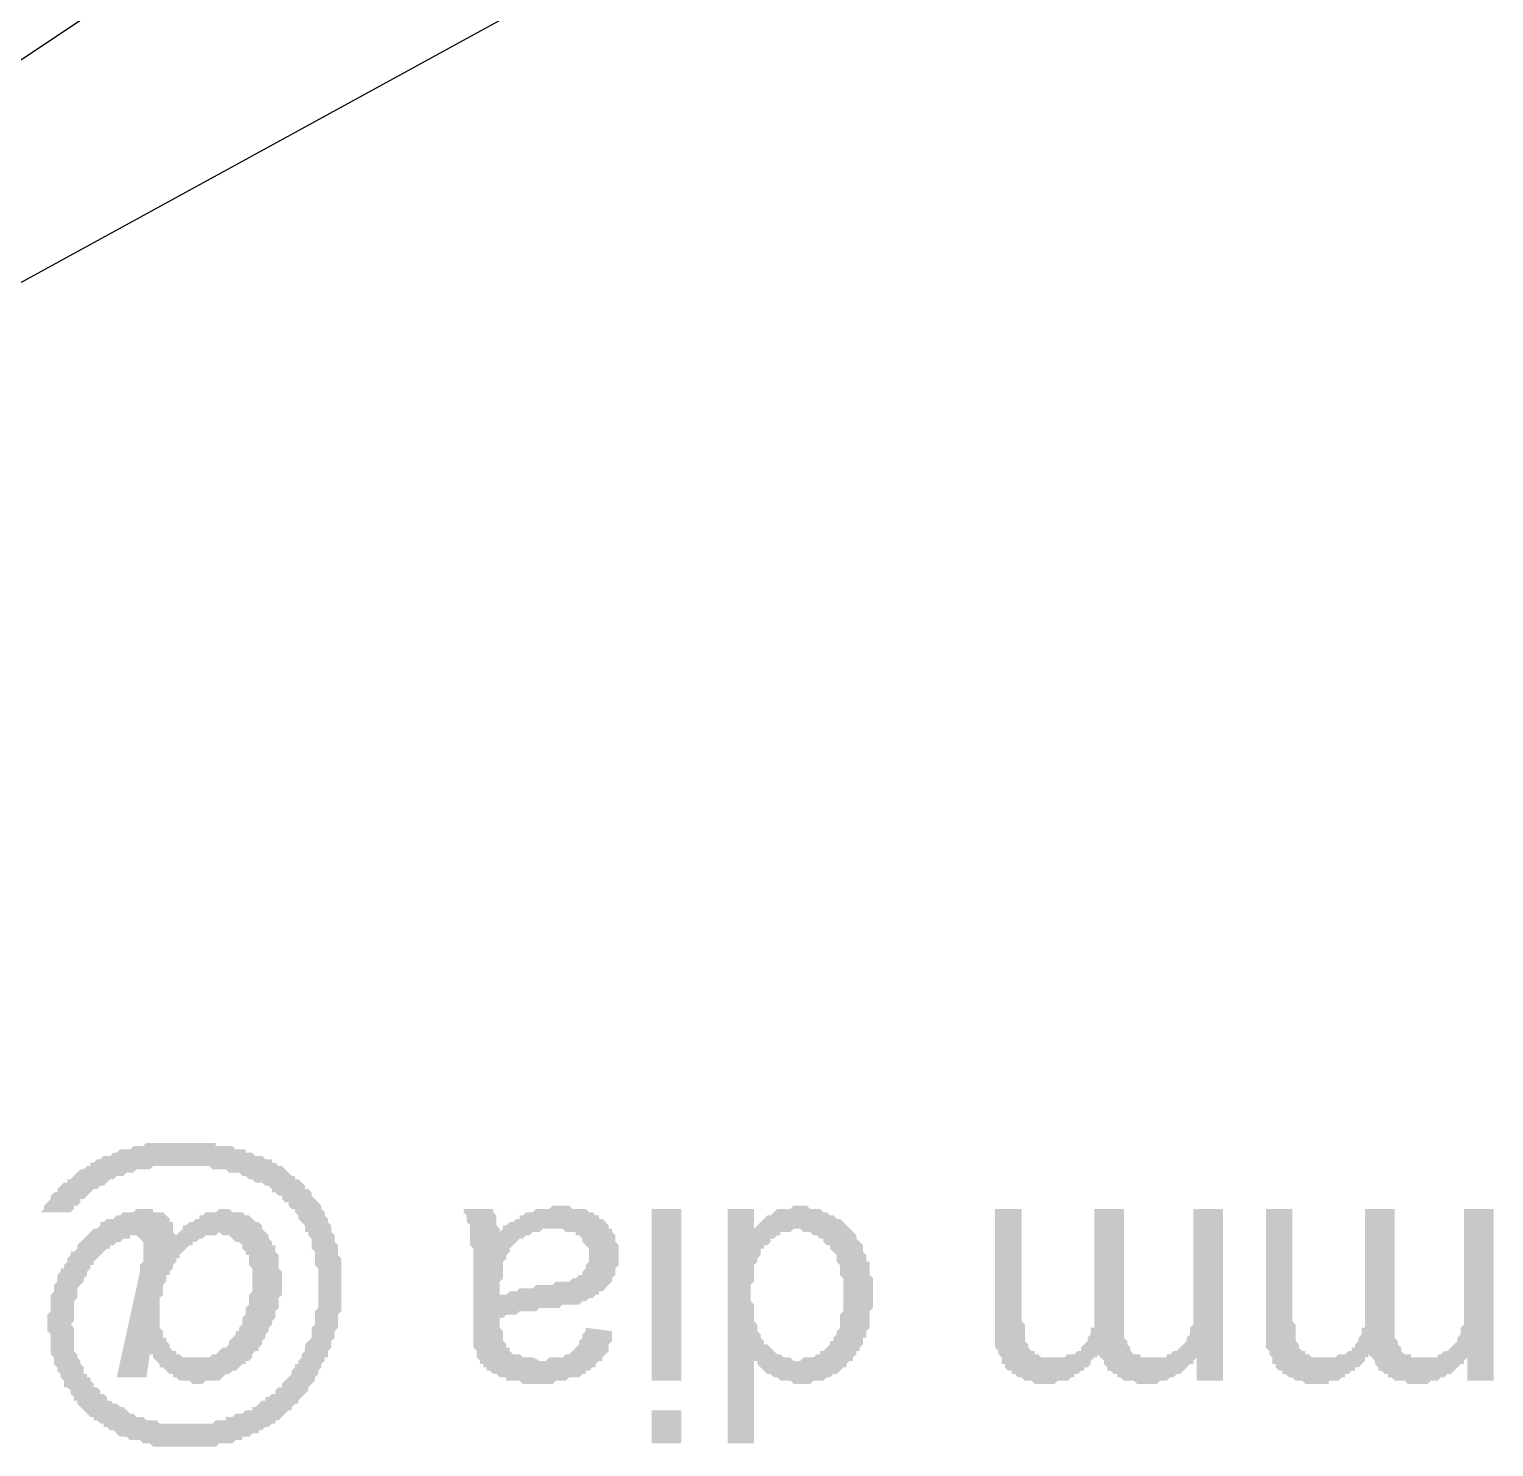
# Model space of a CAD drawing. Header units: millimetres. Extents: x 1427 to 15417, y 3138 to 22257.
# Drawn here: x 6654 to 8227, y 3138 to 4660 of the extents above; entities that cross this region are included whole.
import ezdxf

# ---------------------------------------------------------------- set-up
doc = ezdxf.new("R2010")
doc.units = ezdxf.units.MM
doc.layers.add('PDF_0', color=7, linetype='Continuous')

msp = doc.modelspace()

# ---------------------------------------------------------------- hatches: boundary and pattern name
at = {"layer": 'PDF_0', "transparency": 33554559}
h = msp.add_hatch(color=256, dxfattribs=at)
h.paths.add_polyline_path([(6811.8, 3365.1), (6811.8, 3365.1), (6815.3, 3368.6), (6818.9, 3372.2), (6818.9, 3375.7), (6822.4, 3375.7), (6826, 3379.3), (6829.5, 3379.3), (6833.1, 3382.8), (6833.1, 3382.8), (6836.6, 3382.8), (6836.6, 3386.4), (6840.1, 3386.4), (6843.7, 3389.9), (6847.2, 3389.9), (6850.8, 3389.9), (6854.3, 3389.9), (6857.9, 3393.5), (6861.4, 3393.5), (6861.4, 3393.5), (6865, 3393.5), (6868.5, 3393.5), (6872.1, 3389.9), (6875.6, 3389.9), (6879.2, 3389.9), (6882.7, 3389.9), (6886.3, 3386.4), (6889.8, 3386.4), (6893.4, 3382.8), (6893.4, 3382.8), (6893.4, 3382.8), (6896.9, 3379.3), (6900.4, 3379.3), (6904, 3375.7), (6904, 3372.2), (6907.5, 3368.6), (6907.5, 3368.6), (6911.1, 3365.1), (6911.1, 3361.5), (6914.6, 3358), (6914.6, 3354.5), (6918.2, 3354.5), (6918.2, 3350.9), (6918.2, 3347.4), (6921.7, 3343.8), (6921.7, 3340.3), (6921.7, 3336.7), (6921.7, 3333.2), (6921.7, 3329.6), (6925.3, 3326.1), (6925.3, 3322.5), (6925.3, 3319), (6925.3, 3315.4), (6925.3, 3315.4), (6925.3, 3311.9), (6925.3, 3308.3), (6925.3, 3304.8), (6925.3, 3301.2), (6921.7, 3297.7), (6921.7, 3294.2), (6921.7, 3294.2), (6921.7, 3290.6), (6921.7, 3287.1), (6918.2, 3283.5), (6918.2, 3280), (6918.2, 3276.4), (6914.6, 3272.9), (6914.6, 3269.3), (6911.1, 3265.8), (6911.1, 3262.2), (6911.1, 3262.2), (6907.5, 3258.7), (6907.5, 3255.1), (6904, 3251.6), (6904, 3248), (6900.4, 3244.5), (6900.4, 3240.9), (6896.9, 3240.9), (6893.4, 3237.4), (6893.4, 3233.9), (6889.8, 3230.3), (6886.3, 3230.3), (6886.3, 3226.8), (6882.7, 3226.8), (6879.2, 3223.2), (6879.2, 3223.2), (6875.6, 3219.7), (6872.1, 3219.7), (6868.5, 3216.1), (6865, 3216.1), (6861.4, 3212.6), (6861.4, 3212.6), (6857.9, 3209), (6854.3, 3209), (6850.8, 3209), (6847.2, 3209), (6843.7, 3209), (6840.1, 3205.5), (6836.6, 3205.5), (6836.6, 3205.5), (6833.1, 3205.5), (6829.5, 3205.5), (6826, 3209), (6822.4, 3209), (6818.9, 3209), (6815.3, 3209), (6811.8, 3212.6), (6808.2, 3212.6), (6808.2, 3216.1), (6804.7, 3216.1), (6801.1, 3219.7), (6801.1, 3219.7), (6797.6, 3223.2), (6794, 3223.2), (6794, 3226.8), (6790.5, 3230.3), (6786.9, 3233.9), (6786.9, 3237.4), (6783.4, 3237.4), (6779.8, 3212.6), (6747.9, 3212.6), (6772.8, 3326.1), (6772.8, 3333.2), (6776.3, 3336.7), (6776.3, 3340.3), (6776.3, 3343.8), (6776.3, 3347.4), (6776.3, 3350.9), (6776.3, 3350.9), (6776.3, 3350.9), (6776.3, 3354.5), (6776.3, 3358), (6772.8, 3361.5), (6772.8, 3361.5), (6769.2, 3365.1), (6765.7, 3365.1), (6762.1, 3365.1), (6762.1, 3361.5), (6758.6, 3361.5), (6755, 3361.5), (6751.5, 3358), (6747.9, 3358), (6744.4, 3354.5), (6740.8, 3354.5), (6740.8, 3350.9), (6737.3, 3350.9), (6733.7, 3347.4), (6730.2, 3343.8), (6730.2, 3343.8), (6726.6, 3340.3), (6723.1, 3336.7), (6723.1, 3333.2), (6719.5, 3333.2), (6719.5, 3329.6), (6716, 3326.1), (6716, 3322.5), (6712.5, 3319), (6712.5, 3315.4), (6712.5, 3315.4), (6708.9, 3311.9), (6708.9, 3311.9), (6705.4, 3308.3), (6705.4, 3304.8), (6705.4, 3301.2), (6705.4, 3297.7), (6701.8, 3294.2), (6701.8, 3290.6), (6701.8, 3287.1), (6701.8, 3283.5), (6701.8, 3280), (6701.8, 3276.4), (6701.8, 3272.9), (6698.3, 3269.3), (6698.3, 3269.3), (6701.8, 3265.8), (6701.8, 3262.2), (6701.8, 3258.7), (6701.8, 3255.1), (6701.8, 3251.6), (6701.8, 3248), (6701.8, 3244.5), (6701.8, 3240.9), (6705.4, 3237.4), (6705.4, 3237.4), (6705.4, 3233.9), (6708.9, 3230.3), (6708.9, 3226.8), (6712.5, 3223.2), (6712.5, 3219.7), (6712.5, 3216.1), (6716, 3216.1), (6716, 3212.6), (6719.5, 3212.6), (6719.5, 3209), (6723.1, 3205.5), (6723.1, 3201.9), (6726.6, 3201.9), (6730.2, 3198.4), (6730.2, 3194.8), (6733.7, 3194.8), (6737.3, 3191.3), (6737.3, 3187.7), (6740.8, 3187.7), (6744.4, 3184.2), (6747.9, 3184.2), (6751.5, 3180.6), (6755, 3180.6), (6758.6, 3177.1), (6758.6, 3177.1), (6762.1, 3173.6), (6765.7, 3173.6), (6765.7, 3173.6), (6769.2, 3170), (6772.8, 3170), (6776.3, 3170), (6779.8, 3166.5), (6783.4, 3166.5), (6786.9, 3166.5), (6790.5, 3166.5), (6794, 3162.9), (6797.6, 3162.9), (6801.1, 3162.9), (6804.7, 3162.9), (6808.2, 3162.9), (6811.8, 3162.9), (6815.3, 3162.9), (6818.9, 3162.9), (6822.4, 3162.9), (6822.4, 3162.9), (6826, 3162.9), (6829.5, 3162.9), (6833.1, 3162.9), (6836.6, 3162.9), (6840.1, 3162.9), (6843.7, 3162.9), (6847.2, 3162.9), (6850.8, 3162.9), (6854.3, 3166.5), (6857.9, 3166.5), (6861.4, 3166.5), (6865, 3166.5), (6865, 3170), (6868.5, 3170), (6872.1, 3170), (6875.6, 3173.6), (6879.2, 3173.6), (6882.7, 3173.6), (6886.3, 3177.1), (6889.8, 3177.1), (6893.4, 3177.1), (6893.4, 3180.6), (6893.4, 3180.6), (6896.9, 3180.6), (6900.4, 3184.2), (6904, 3187.7), (6907.5, 3187.7), (6907.5, 3191.3), (6911.1, 3191.3), (6914.6, 3194.8), (6918.2, 3194.8), (6918.2, 3198.4), (6921.7, 3201.9), (6925.3, 3201.9), (6925.3, 3205.5), (6928.8, 3209), (6932.4, 3212.6), (6932.4, 3212.6), (6935.9, 3216.1), (6935.9, 3219.7), (6939.5, 3223.2), (6939.5, 3226.8), (6943, 3226.8), (6943, 3230.3), (6946.6, 3233.9), (6946.6, 3237.4), (6950.1, 3240.9), (6950.1, 3244.5), (6950.1, 3248), (6953.7, 3251.6), (6953.7, 3251.6), (6957.2, 3255.1), (6957.2, 3258.7), (6957.2, 3262.2), (6957.2, 3265.8), (6960.7, 3269.3), (6960.7, 3272.9), (6960.7, 3276.4), (6960.7, 3280), (6960.7, 3283.5), (6964.3, 3287.1), (6964.3, 3290.6), (6964.3, 3294.2), (6964.3, 3297.7), (6964.3, 3301.2), (6964.3, 3304.8), (6964.3, 3308.3), (6964.3, 3308.3), (6964.3, 3311.9), (6964.3, 3315.4), (6964.3, 3319), (6964.3, 3322.5), (6964.3, 3326.1), (6964.3, 3329.6), (6960.7, 3333.2), (6960.7, 3336.7), (6960.7, 3340.3), (6960.7, 3343.8), (6960.7, 3347.4), (6957.2, 3350.9), (6957.2, 3354.5), (6957.2, 3358), (6957.2, 3361.5), (6953.7, 3365.1), (6953.7, 3368.6), (6950.1, 3368.6), (6950.1, 3372.2), (6950.1, 3375.7), (6946.6, 3379.3), (6946.6, 3379.3), (6943, 3382.8), (6943, 3386.4), (6939.5, 3389.9), (6939.5, 3393.5), (6935.9, 3393.5), (6932.4, 3397), (6932.4, 3400.6), (6928.8, 3400.6), (6925.3, 3404.1), (6925.3, 3407.7), (6921.7, 3407.7), (6918.2, 3411.2), (6914.6, 3411.2), (6914.6, 3414.8), (6911.1, 3418.3), (6907.5, 3418.3), (6904, 3421.8), (6900.4, 3421.8), (6896.9, 3421.8), (6893.4, 3425.4), (6893.4, 3425.4), (6889.8, 3425.4), (6886.3, 3428.9), (6882.7, 3428.9), (6882.7, 3428.9), (6879.2, 3432.5), (6875.6, 3432.5), (6872.1, 3432.5), (6868.5, 3432.5), (6865, 3436), (6861.4, 3436), (6857.9, 3436), (6854.3, 3436), (6850.8, 3436), (6847.2, 3439.6), (6843.7, 3439.6), (6840.1, 3439.6), (6836.6, 3439.6), (6833.1, 3439.6), (6829.5, 3439.6), (6826, 3439.6), (6822.4, 3439.6), (6818.9, 3439.6), (6818.9, 3439.6), (6811.8, 3439.6), (6808.2, 3439.6), (6804.7, 3439.6), (6801.1, 3439.6), (6797.6, 3439.6), (6794, 3439.6), (6790.5, 3439.6), (6786.9, 3439.6), (6783.4, 3436), (6779.8, 3436), (6776.3, 3436), (6772.8, 3436), (6769.2, 3436), (6765.7, 3432.5), (6762.1, 3432.5), (6762.1, 3432.5), (6758.6, 3432.5), (6755, 3428.9), (6751.5, 3428.9), (6747.9, 3428.9), (6744.4, 3425.4), (6744.4, 3425.4), (6740.8, 3425.4), (6737.3, 3421.8), (6737.3, 3421.8), (6733.7, 3418.3), (6730.2, 3418.3), (6726.6, 3414.8), (6723.1, 3414.8), (6719.5, 3411.2), (6716, 3407.7), (6716, 3407.7), (6712.5, 3404.1), (6708.9, 3404.1), (6708.9, 3400.6), (6705.4, 3397), (6701.8, 3397), (6701.8, 3393.5), (6698.3, 3389.9), (6698.3, 3389.9), (6698.3, 3389.9), (6666.3, 3389.9), (6666.3, 3389.9), (6669.9, 3393.5), (6669.9, 3397), (6673.4, 3400.6), (6673.4, 3400.6), (6677, 3404.1), (6677, 3407.7), (6680.5, 3411.2), (6684.1, 3411.2), (6684.1, 3414.8), (6687.6, 3418.3), (6691.2, 3421.8), (6694.7, 3421.8), (6694.7, 3425.4), (6698.3, 3425.4), (6701.8, 3428.9), (6705.4, 3432.5), (6705.4, 3432.5), (6708.9, 3436), (6712.5, 3436), (6716, 3439.6), (6719.5, 3439.6), (6719.5, 3443.1), (6723.1, 3443.1), (6726.6, 3446.7), (6730.2, 3446.7), (6733.7, 3450.2), (6737.3, 3450.2), (6740.8, 3450.2), (6744.4, 3453.8), (6747.9, 3453.8), (6747.9, 3453.8), (6751.5, 3457.3), (6755, 3457.3), (6758.6, 3457.3), (6762.1, 3457.3), (6765.7, 3460.9), (6769.2, 3460.9), (6772.8, 3460.9), (6772.8, 3460.9), (6776.3, 3460.9), (6779.8, 3464.4), (6783.4, 3464.4), (6786.9, 3464.4), (6790.5, 3464.4), (6794, 3464.4), (6797.6, 3464.4), (6801.1, 3464.4), (6808.2, 3464.4), (6811.8, 3464.4), (6815.3, 3464.4), (6815.3, 3464.4), (6818.9, 3464.4), (6826, 3464.4), (6829.5, 3464.4), (6833.1, 3464.4), (6836.6, 3464.4), (6840.1, 3464.4), (6843.7, 3464.4), (6847.2, 3464.4), (6850.8, 3464.4), (6854.3, 3464.4), (6854.3, 3460.9), (6857.9, 3460.9), (6861.4, 3460.9), (6865, 3460.9), (6868.5, 3460.9), (6872.1, 3460.9), (6875.6, 3457.3), (6879.2, 3457.3), (6882.7, 3457.3), (6886.3, 3457.3), (6886.3, 3453.8), (6889.8, 3453.8), (6893.4, 3453.8), (6896.9, 3450.2), (6900.4, 3450.2), (6904, 3450.2), (6907.5, 3446.7), (6911.1, 3446.7), (6914.6, 3446.7), (6914.6, 3443.1), (6918.2, 3443.1), (6921.7, 3439.6), (6925.3, 3439.6), (6928.8, 3436), (6928.8, 3436), (6932.4, 3432.5), (6935.9, 3428.9), (6939.5, 3428.9), (6939.5, 3425.4), (6939.5, 3425.4), (6943, 3425.4), (6946.6, 3421.8), (6950.1, 3418.3), (6950.1, 3414.8), (6953.7, 3414.8), (6957.2, 3411.2), (6957.2, 3407.7), (6960.7, 3404.1), (6960.7, 3404.1), (6964.3, 3400.6), (6967.8, 3397), (6967.8, 3393.5), (6971.4, 3389.9), (6971.4, 3389.9), (6971.4, 3386.4), (6974.9, 3382.8), (6974.9, 3382.8), (6974.9, 3379.3), (6978.5, 3375.7), (6978.5, 3372.2), (6978.5, 3368.6), (6982, 3365.1), (6982, 3361.5), (6982, 3358), (6985.6, 3354.5), (6985.6, 3350.9), (6985.6, 3347.4), (6985.6, 3343.8), (6985.6, 3343.8), (6989.1, 3340.3), (6989.1, 3336.7), (6989.1, 3333.2), (6989.1, 3329.6), (6989.1, 3326.1), (6989.1, 3322.5), (6989.1, 3319), (6989.1, 3315.4), (6989.1, 3311.9), (6989.1, 3308.3), (6989.1, 3304.8), (6989.1, 3301.2), (6989.1, 3297.7), (6989.1, 3294.2), (6989.1, 3290.6), (6989.1, 3287.1), (6989.1, 3283.5), (6985.6, 3280), (6985.6, 3276.4), (6985.6, 3272.9), (6985.6, 3269.3), (6985.6, 3265.8), (6982, 3262.2), (6982, 3258.7), (6982, 3258.7), (6982, 3255.1), (6978.5, 3251.6), (6978.5, 3248), (6978.5, 3244.5), (6974.9, 3240.9), (6974.9, 3237.4), (6974.9, 3233.9), (6971.4, 3233.9), (6971.4, 3230.3), (6967.8, 3226.8), (6967.8, 3223.2), (6964.3, 3219.7), (6964.3, 3216.1), (6960.7, 3212.6), (6960.7, 3209), (6957.2, 3205.5), (6957.2, 3205.5), (6953.7, 3201.9), (6953.7, 3198.4), (6950.1, 3194.8), (6950.1, 3194.8), (6946.6, 3191.3), (6943, 3187.7), (6943, 3184.2), (6939.5, 3184.2), (6935.9, 3180.6), (6935.9, 3177.1), (6932.4, 3177.1), (6928.8, 3173.6), (6928.8, 3173.6), (6925.3, 3170), (6921.7, 3166.5), (6918.2, 3166.5), (6918.2, 3162.9), (6914.6, 3162.9), (6914.6, 3162.9), (6911.1, 3159.4), (6907.5, 3159.4), (6904, 3155.8), (6900.4, 3155.8), (6900.4, 3152.3), (6896.9, 3152.3), (6893.4, 3152.3), (6889.8, 3148.7), (6886.3, 3148.7), (6882.7, 3148.7), (6882.7, 3145.2), (6879.2, 3145.2), (6875.6, 3145.2), (6872.1, 3141.6), (6868.5, 3141.6), (6865, 3141.6), (6861.4, 3141.6), (6857.9, 3141.6), (6854.3, 3138.1), (6850.8, 3138.1), (6847.2, 3138.1), (6843.7, 3138.1), (6840.1, 3138.1), (6836.6, 3138.1), (6833.1, 3138.1), (6829.5, 3138.1), (6826, 3138.1), (6822.4, 3138.1), (6818.9, 3138.1), (6815.3, 3138.1), (6811.8, 3138.1), (6808.2, 3138.1), (6804.7, 3138.1), (6801.1, 3138.1), (6797.6, 3138.1), (6794, 3138.1), (6790.5, 3138.1), (6786.9, 3138.1), (6783.4, 3141.6), (6779.8, 3141.6), (6779.8, 3141.6), (6776.3, 3141.6), (6772.8, 3145.2), (6769.2, 3145.2), (6765.7, 3145.2), (6762.1, 3145.2), (6758.6, 3148.7), (6755, 3148.7), (6751.5, 3148.7), (6747.9, 3152.3), (6747.9, 3152.3), (6744.4, 3155.8), (6740.8, 3155.8), (6737.3, 3159.4), (6733.7, 3159.4), (6733.7, 3162.9), (6730.2, 3162.9), (6726.6, 3166.5), (6723.1, 3166.5), (6723.1, 3170), (6719.5, 3170), (6716, 3173.6), (6712.5, 3177.1), (6712.5, 3177.1), (6708.9, 3180.6), (6705.4, 3184.2), (6705.4, 3187.7), (6701.8, 3187.7), (6701.8, 3191.3), (6698.3, 3194.8), (6698.3, 3198.4), (6694.7, 3201.9), (6691.2, 3201.9), (6691.2, 3205.5), (6691.2, 3209), (6687.6, 3212.6), (6687.6, 3216.1), (6684.1, 3219.7), (6684.1, 3223.2), (6684.1, 3223.2), (6680.5, 3226.8), (6680.5, 3230.3), (6680.5, 3233.9), (6677, 3237.4), (6677, 3240.9), (6677, 3244.5), (6677, 3248), (6677, 3251.6), (6677, 3255.1), (6677, 3258.7), (6673.4, 3262.2), (6673.4, 3265.8), (6673.4, 3269.3), (6673.4, 3269.3), (6673.4, 3272.9), (6673.4, 3276.4), (6673.4, 3280), (6677, 3283.5), (6677, 3287.1), (6677, 3290.6), (6677, 3294.2), (6677, 3297.7), (6677, 3301.2), (6680.5, 3304.8), (6680.5, 3308.3), (6680.5, 3308.3), (6680.5, 3311.9), (6684.1, 3315.4), (6684.1, 3319), (6684.1, 3322.5), (6687.6, 3326.1), (6687.6, 3329.6), (6691.2, 3329.6), (6691.2, 3333.2), (6694.7, 3336.7), (6694.7, 3340.3), (6698.3, 3343.8), (6698.3, 3347.4), (6701.8, 3347.4), (6705.4, 3350.9), (6705.4, 3354.5), (6708.9, 3358), (6708.9, 3358), (6712.5, 3361.5), (6716, 3365.1), (6716, 3365.1), (6719.5, 3368.6), (6723.1, 3372.2), (6726.6, 3372.2), (6730.2, 3375.7), (6730.2, 3379.3), (6733.7, 3379.3), (6737.3, 3382.8), (6740.8, 3382.8), (6744.4, 3382.8), (6747.9, 3386.4), (6747.9, 3386.4), (6751.5, 3386.4), (6755, 3389.9), (6758.6, 3389.9), (6762.1, 3389.9), (6765.7, 3389.9), (6769.2, 3393.5), (6769.2, 3393.5), (6772.8, 3393.5), (6776.3, 3393.5), (6776.3, 3393.5), (6779.8, 3393.5), (6786.9, 3393.5), (6786.9, 3389.9), (6790.5, 3389.9), (6794, 3389.9), (6797.6, 3389.9), (6801.1, 3386.4), (6801.1, 3386.4), (6804.7, 3382.8), (6804.7, 3379.3), (6808.2, 3379.3), (6808.2, 3375.7), (6808.2, 3372.2), (6808.2, 3368.6), (6811.8, 3365.1), (6811.8, 3365.1)], flags=0)
h.paths.add_polyline_path([(6893.4, 3319), (6893.4, 3322.5), (6893.4, 3326.1), (6893.4, 3329.6), (6889.8, 3333.2), (6889.8, 3336.7), (6889.8, 3340.3), (6889.8, 3343.8), (6886.3, 3343.8), (6886.3, 3347.4), (6882.7, 3350.9), (6882.7, 3354.5), (6882.7, 3354.5), (6879.2, 3358), (6875.6, 3358), (6872.1, 3361.5), (6872.1, 3361.5), (6868.5, 3365.1), (6865, 3365.1), (6861.4, 3365.1), (6857.9, 3368.6), (6857.9, 3368.6), (6854.3, 3365.1), (6850.8, 3365.1), (6847.2, 3365.1), (6843.7, 3365.1), (6840.1, 3361.5), (6836.6, 3361.5), (6836.6, 3361.5), (6833.1, 3358), (6829.5, 3358), (6829.5, 3354.5), (6826, 3354.5), (6822.4, 3350.9), (6818.9, 3347.4), (6818.9, 3347.4), (6815.3, 3343.8), (6815.3, 3340.3), (6811.8, 3340.3), (6811.8, 3336.7), (6808.2, 3333.2), (6808.2, 3329.6), (6804.7, 3326.1), (6804.7, 3322.5), (6801.1, 3322.5), (6801.1, 3319), (6801.1, 3315.4), (6797.6, 3311.9), (6797.6, 3308.3), (6797.6, 3304.8), (6797.6, 3301.2), (6794, 3297.7), (6794, 3294.2), (6794, 3290.6), (6794, 3287.1), (6794, 3283.5), (6794, 3280), (6794, 3280), (6794, 3276.4), (6794, 3272.9), (6794, 3269.3), (6794, 3265.8), (6797.6, 3262.2), (6797.6, 3258.7), (6797.6, 3255.1), (6801.1, 3255.1), (6801.1, 3251.6), (6804.7, 3248), (6804.7, 3244.5), (6804.7, 3244.5), (6808.2, 3240.9), (6811.8, 3240.9), (6811.8, 3237.4), (6815.3, 3237.4), (6818.9, 3233.9), (6822.4, 3233.9), (6826, 3233.9), (6829.5, 3233.9), (6833.1, 3233.9), (6833.1, 3233.9), (6836.6, 3233.9), (6840.1, 3233.9), (6843.7, 3233.9), (6847.2, 3233.9), (6850.8, 3237.4), (6854.3, 3237.4), (6854.3, 3237.4), (6857.9, 3240.9), (6857.9, 3240.9), (6861.4, 3244.5), (6865, 3244.5), (6868.5, 3248), (6868.5, 3251.6), (6872.1, 3255.1), (6872.1, 3255.1), (6875.6, 3258.7), (6875.6, 3262.2), (6879.2, 3262.2), (6879.2, 3265.8), (6882.7, 3269.3), (6882.7, 3272.9), (6882.7, 3276.4), (6886.3, 3280), (6886.3, 3283.5), (6886.3, 3287.1), (6889.8, 3290.6), (6889.8, 3294.2), (6889.8, 3297.7), (6889.8, 3301.2), (6893.4, 3304.8), (6893.4, 3308.3), (6893.4, 3308.3), (6893.4, 3311.9), (6893.4, 3315.4), (6893.4, 3319)], flags=0)
h = msp.add_hatch(color=256, dxfattribs=at)
h.paths.add_polyline_path([(7159.4, 3368.6), (7162.9, 3372.2), (7162.9, 3375.7), (7166.5, 3375.7), (7170, 3379.3), (7173.6, 3379.3), (7177.1, 3382.8), (7180.7, 3382.8), (7180.7, 3386.4), (7184.2, 3386.4), (7187.8, 3389.9), (7191.3, 3389.9), (7191.3, 3389.9), (7194.9, 3389.9), (7198.4, 3393.5), (7202, 3393.5), (7205.5, 3393.5), (7209.1, 3393.5), (7212.6, 3393.5), (7216.1, 3397), (7219.7, 3397), (7223.2, 3397), (7226.8, 3397), (7230.3, 3397), (7233.9, 3397), (7237.4, 3393.5), (7241, 3393.5), (7244.5, 3393.5), (7248.1, 3393.5), (7251.6, 3393.5), (7255.2, 3389.9), (7255.2, 3389.9), (7258.7, 3389.9), (7262.3, 3386.4), (7265.8, 3386.4), (7265.8, 3382.8), (7269.4, 3382.8), (7269.4, 3382.8), (7272.9, 3379.3), (7276.4, 3375.7), (7276.4, 3372.2), (7280, 3372.2), (7280, 3368.6), (7283.5, 3365.1), (7283.5, 3361.5), (7283.5, 3358), (7287.1, 3354.5), (7287.1, 3350.9), (7287.1, 3347.4), (7287.1, 3343.8), (7287.1, 3343.8), (7287.1, 3340.3), (7287.1, 3336.7), (7287.1, 3333.2), (7283.5, 3329.6), (7283.5, 3326.1), (7283.5, 3322.5), (7280, 3319), (7280, 3319), (7280, 3315.4), (7276.4, 3311.9), (7276.4, 3311.9), (7272.9, 3308.3), (7269.4, 3304.8), (7265.8, 3304.8), (7265.8, 3301.2), (7262.3, 3301.2), (7258.7, 3297.7), (7255.2, 3297.7), (7251.6, 3294.2), (7248.1, 3294.2), (7248.1, 3294.2), (7244.5, 3290.6), (7241, 3290.6), (7237.4, 3290.6), (7233.9, 3290.6), (7230.3, 3290.6), (7226.8, 3290.6), (7223.2, 3287.1), (7219.7, 3287.1), (7216.1, 3287.1), (7212.6, 3287.1), (7205.5, 3287.1), (7202, 3287.1), (7198.4, 3283.5), (7194.9, 3283.5), (7191.3, 3283.5), (7187.8, 3283.5), (7184.2, 3283.5), (7180.7, 3283.5), (7177.1, 3280), (7173.6, 3280), (7170, 3280), (7170, 3280), (7166.5, 3280), (7162.9, 3276.4), (7159.4, 3276.4), (7159.4, 3276.4), (7159.4, 3272.9), (7159.4, 3269.3), (7159.4, 3269.3), (7159.4, 3265.8), (7162.9, 3262.2), (7162.9, 3255.1), (7162.9, 3255.1), (7162.9, 3251.6), (7166.5, 3248), (7166.5, 3244.5), (7170, 3244.5), (7170, 3240.9), (7170, 3240.9), (7173.6, 3237.4), (7177.1, 3237.4), (7180.7, 3237.4), (7184.2, 3233.9), (7184.2, 3233.9), (7187.8, 3233.9), (7191.3, 3233.9), (7194.9, 3233.9), (7202, 3230.3), (7205.5, 3230.3), (7209.1, 3230.3), (7212.6, 3233.9), (7216.1, 3233.9), (7219.7, 3233.9), (7223.2, 3233.9), (7226.8, 3233.9), (7230.3, 3237.4), (7233.9, 3237.4), (7233.9, 3237.4), (7237.4, 3240.9), (7237.4, 3240.9), (7241, 3244.5), (7241, 3244.5), (7244.5, 3248), (7244.5, 3251.6), (7248.1, 3255.1), (7248.1, 3258.7), (7251.6, 3262.2), (7251.6, 3265.8), (7251.6, 3265.8), (7280, 3262.2), (7280, 3258.7), (7280, 3255.1), (7280, 3251.6), (7276.4, 3248), (7276.4, 3244.5), (7276.4, 3240.9), (7272.9, 3237.4), (7272.9, 3237.4), (7269.4, 3233.9), (7269.4, 3230.3), (7265.8, 3230.3), (7262.3, 3226.8), (7262.3, 3223.2), (7258.7, 3223.2), (7255.2, 3219.7), (7251.6, 3219.7), (7251.6, 3216.1), (7248.1, 3216.1), (7244.5, 3212.6), (7241, 3212.6), (7237.4, 3212.6), (7233.9, 3212.6), (7230.3, 3209), (7230.3, 3209), (7226.8, 3209), (7223.2, 3209), (7219.7, 3209), (7216.1, 3205.5), (7212.6, 3205.5), (7209.1, 3205.5), (7205.5, 3205.5), (7198.4, 3205.5), (7198.4, 3205.5), (7194.9, 3205.5), (7191.3, 3205.5), (7187.8, 3205.5), (7184.2, 3205.5), (7180.7, 3209), (7177.1, 3209), (7173.6, 3209), (7170, 3209), (7166.5, 3209), (7166.5, 3212.6), (7162.9, 3212.6), (7162.9, 3212.6), (7159.4, 3212.6), (7155.8, 3216.1), (7152.3, 3216.1), (7148.8, 3219.7), (7145.2, 3219.7), (7145.2, 3223.2), (7141.7, 3223.2), (7141.7, 3226.8), (7138.1, 3226.8), (7138.1, 3230.3), (7134.6, 3233.9), (7134.6, 3237.4), (7134.6, 3240.9), (7131, 3244.5), (7131, 3248), (7131, 3248), (7131, 3251.6), (7131, 3255.1), (7131, 3258.7), (7131, 3262.2), (7131, 3265.8), (7131, 3269.3), (7131, 3272.9), (7131, 3276.4), (7131, 3315.4), (7131, 3322.5), (7131, 3326.1), (7131, 3329.6), (7131, 3336.7), (7131, 3340.3), (7131, 3343.8), (7131, 3347.4), (7131, 3350.9), (7127.5, 3354.5), (7127.5, 3358), (7127.5, 3361.5), (7127.5, 3361.5), (7127.5, 3365.1), (7127.5, 3368.6), (7127.5, 3368.6), (7127.5, 3368.6), (7127.5, 3372.2), (7127.5, 3375.7), (7123.9, 3379.3), (7123.9, 3382.8), (7123.9, 3386.4), (7120.4, 3389.9), (7120.4, 3393.5), (7152.3, 3393.5), (7152.3, 3389.9), (7155.8, 3386.4), (7155.8, 3382.8), (7155.8, 3379.3), (7155.8, 3375.7), (7159.4, 3372.2), (7159.4, 3368.6)], flags=0)
h.paths.add_polyline_path([(7159.4, 3301.2), (7162.9, 3301.2), (7166.5, 3301.2), (7170, 3304.8), (7170, 3304.8), (7173.6, 3304.8), (7177.1, 3304.8), (7180.7, 3308.3), (7184.2, 3308.3), (7187.8, 3308.3), (7191.3, 3308.3), (7194.9, 3308.3), (7198.4, 3311.9), (7202, 3311.9), (7209.1, 3311.9), (7212.6, 3311.9), (7216.1, 3311.9), (7219.7, 3315.4), (7223.2, 3315.4), (7226.8, 3315.4), (7230.3, 3315.4), (7233.9, 3315.4), (7237.4, 3319), (7237.4, 3319), (7241, 3319), (7244.5, 3322.5), (7248.1, 3322.5), (7248.1, 3326.1), (7251.6, 3329.6), (7251.6, 3333.2), (7251.6, 3333.2), (7255.2, 3336.7), (7255.2, 3340.3), (7255.2, 3343.8), (7255.2, 3347.4), (7255.2, 3350.9), (7251.6, 3354.5), (7251.6, 3354.5), (7248.1, 3358), (7248.1, 3361.5), (7244.5, 3365.1), (7241, 3365.1), (7241, 3368.6), (7237.4, 3368.6), (7233.9, 3368.6), (7230.3, 3368.6), (7226.8, 3372.2), (7223.2, 3372.2), (7219.7, 3372.2), (7216.1, 3372.2), (7212.6, 3372.2), (7209.1, 3372.2), (7205.5, 3372.2), (7202, 3368.6), (7202, 3368.6), (7198.4, 3368.6), (7194.9, 3368.6), (7191.3, 3365.1), (7187.8, 3365.1), (7187.8, 3365.1), (7184.2, 3361.5), (7180.7, 3361.5), (7177.1, 3358), (7173.6, 3354.5), (7173.6, 3354.5), (7170, 3350.9), (7170, 3347.4), (7166.5, 3343.8), (7166.5, 3343.8), (7166.5, 3340.3), (7162.9, 3336.7), (7162.9, 3333.2), (7162.9, 3333.2), (7162.9, 3329.6), (7162.9, 3326.1), (7162.9, 3319), (7159.4, 3315.4), (7159.4, 3311.9), (7159.4, 3311.9)], flags=0)
h = msp.add_hatch(color=256, dxfattribs=at)
h.paths.add_polyline_path([(7432.5, 3393.5), (7432.5, 3368.6), (7432.5, 3372.2), (7436.1, 3375.7), (7436.1, 3375.7), (7439.6, 3379.3), (7443.2, 3382.8), (7443.2, 3382.8), (7446.7, 3386.4), (7450.3, 3386.4), (7453.8, 3389.9), (7453.8, 3389.9), (7457.4, 3393.5), (7460.9, 3393.5), (7464.5, 3393.5), (7468, 3393.5), (7471.5, 3393.5), (7475.1, 3397), (7478.6, 3397), (7482.2, 3397), (7485.7, 3397), (7489.3, 3397), (7492.8, 3393.5), (7496.4, 3393.5), (7499.9, 3393.5), (7503.5, 3393.5), (7503.5, 3393.5), (7507, 3389.9), (7510.6, 3389.9), (7514.1, 3386.4), (7517.7, 3386.4), (7521.2, 3382.8), (7521.2, 3382.8), (7524.8, 3382.8), (7528.3, 3379.3), (7528.3, 3379.3), (7531.8, 3375.7), (7535.4, 3372.2), (7535.4, 3372.2), (7538.9, 3368.6), (7542.5, 3365.1), (7542.5, 3361.5), (7546, 3358), (7546, 3358), (7549.6, 3354.5), (7549.6, 3350.9), (7549.6, 3347.4), (7553.1, 3343.8), (7553.1, 3340.3), (7553.1, 3336.7), (7556.7, 3336.7), (7556.7, 3333.2), (7556.7, 3329.6), (7556.7, 3326.1), (7556.7, 3322.5), (7560.2, 3319), (7560.2, 3315.4), (7560.2, 3311.9), (7560.2, 3308.3), (7560.2, 3304.8), (7560.2, 3301.2), (7560.2, 3297.7), (7560.2, 3294.2), (7560.2, 3290.6), (7560.2, 3287.1), (7556.7, 3283.5), (7556.7, 3280), (7556.7, 3276.4), (7556.7, 3272.9), (7556.7, 3269.3), (7556.7, 3265.8), (7553.1, 3262.2), (7553.1, 3258.7), (7553.1, 3255.1), (7549.6, 3255.1), (7549.6, 3251.6), (7549.6, 3248), (7546, 3244.5), (7546, 3240.9), (7542.5, 3240.9), (7542.5, 3237.4), (7538.9, 3233.9), (7538.9, 3230.3), (7535.4, 3230.3), (7531.8, 3226.8), (7531.8, 3223.2), (7528.3, 3223.2), (7524.8, 3219.7), (7524.8, 3219.7), (7521.2, 3216.1), (7517.7, 3216.1), (7514.1, 3212.6), (7510.6, 3212.6), (7507, 3209), (7503.5, 3209), (7499.9, 3209), (7499.9, 3209), (7496.4, 3209), (7492.8, 3205.5), (7489.3, 3205.5), (7485.7, 3205.5), (7482.2, 3205.5), (7478.6, 3205.5), (7475.1, 3205.5), (7471.5, 3209), (7468, 3209), (7464.5, 3209), (7460.9, 3209), (7457.4, 3212.6), (7457.4, 3212.6), (7453.8, 3212.6), (7450.3, 3216.1), (7446.7, 3216.1), (7443.2, 3219.7), (7443.2, 3219.7), (7439.6, 3223.2), (7436.1, 3226.8), (7436.1, 3230.3), (7432.5, 3230.3), (7432.5, 3230.3), (7432.5, 3141.6), (7404.2, 3141.6), (7404.2, 3393.5)], flags=0)
h.paths.add_polyline_path([(7528.3, 3301.2), (7528.3, 3304.8), (7528.3, 3308.3), (7528.3, 3311.9), (7528.3, 3319), (7524.8, 3322.5), (7524.8, 3326.1), (7524.8, 3329.6), (7524.8, 3333.2), (7524.8, 3333.2), (7521.2, 3336.7), (7521.2, 3340.3), (7521.2, 3343.8), (7517.7, 3347.4), (7517.7, 3347.4), (7514.1, 3350.9), (7514.1, 3354.5), (7514.1, 3354.5), (7510.6, 3354.5), (7507, 3358), (7507, 3361.5), (7503.5, 3361.5), (7499.9, 3365.1), (7496.4, 3365.1), (7492.8, 3368.6), (7489.3, 3368.6), (7489.3, 3368.6), (7485.7, 3368.6), (7482.2, 3372.2), (7478.6, 3372.2), (7475.1, 3372.2), (7471.5, 3368.6), (7468, 3368.6), (7464.5, 3368.6), (7460.9, 3368.6), (7460.9, 3365.1), (7457.4, 3365.1), (7453.8, 3361.5), (7450.3, 3361.5), (7450.3, 3358), (7446.7, 3354.5), (7443.2, 3354.5), (7443.2, 3350.9), (7439.6, 3350.9), (7439.6, 3347.4), (7439.6, 3343.8), (7436.1, 3340.3), (7436.1, 3340.3), (7436.1, 3336.7), (7432.5, 3333.2), (7432.5, 3329.6), (7432.5, 3326.1), (7432.5, 3322.5), (7432.5, 3319), (7432.5, 3315.4), (7429, 3311.9), (7429, 3304.8), (7429, 3304.8), (7429, 3301.2), (7429, 3294.2), (7432.5, 3290.6), (7432.5, 3287.1), (7432.5, 3283.5), (7432.5, 3280), (7432.5, 3276.4), (7432.5, 3272.9), (7436.1, 3269.3), (7436.1, 3265.8), (7436.1, 3262.2), (7436.1, 3262.2), (7439.6, 3258.7), (7439.6, 3255.1), (7443.2, 3251.6), (7443.2, 3251.6), (7443.2, 3248), (7446.7, 3248), (7450.3, 3244.5), (7453.8, 3240.9), (7453.8, 3240.9), (7457.4, 3237.4), (7460.9, 3237.4), (7464.5, 3233.9), (7468, 3233.9), (7468, 3233.9), (7471.5, 3233.9), (7475.1, 3230.3), (7478.6, 3230.3), (7478.6, 3230.3), (7482.2, 3230.3), (7485.7, 3233.9), (7489.3, 3233.9), (7492.8, 3233.9), (7496.4, 3233.9), (7499.9, 3237.4), (7503.5, 3237.4), (7503.5, 3240.9), (7507, 3240.9), (7510.6, 3244.5), (7514.1, 3248), (7514.1, 3248), (7514.1, 3251.6), (7517.7, 3251.6), (7517.7, 3255.1), (7521.2, 3258.7), (7521.2, 3262.2), (7521.2, 3262.2), (7524.8, 3265.8), (7524.8, 3269.3), (7524.8, 3272.9), (7524.8, 3276.4), (7524.8, 3280), (7528.3, 3283.5), (7528.3, 3287.1), (7528.3, 3290.6), (7528.3, 3297.7), (7528.3, 3301.2), (7528.3, 3301.2)], flags=0)
for points in [[(7936.2, 3393.5), (7936.2, 3209), (7907.9, 3209), (7907.9, 3237.4), (7907.9, 3233.9), (7904.3, 3230.3), (7904.3, 3226.8), (7900.8, 3226.8), (7897.2, 3223.2), (7893.7, 3219.7), (7893.7, 3219.7), (7890.1, 3216.1), (7886.6, 3216.1), (7886.6, 3216.1), (7883, 3212.6), (7879.5, 3212.6), (7875.9, 3209), (7872.4, 3209), (7872.4, 3209), (7868.8, 3209), (7865.3, 3205.5), (7861.7, 3205.5), (7858.2, 3205.5), (7854.6, 3205.5), (7851.1, 3205.5), (7847.6, 3205.5), (7844, 3205.5), (7840.5, 3209), (7836.9, 3209), (7833.4, 3209), (7829.8, 3209), (7826.3, 3212.6), (7822.7, 3212.6), (7822.7, 3216.1), (7819.2, 3216.1), (7819.2, 3216.1), (7815.6, 3219.7), (7812.1, 3219.7), (7812.1, 3223.2), (7808.5, 3226.8), (7808.5, 3230.3), (7805, 3233.9), (7805, 3233.9), (7801.4, 3237.4), (7801.4, 3233.9), (7797.9, 3233.9), (7794.3, 3230.3), (7794.3, 3226.8), (7790.8, 3223.2), (7787.3, 3223.2), (7787.3, 3219.7), (7783.7, 3219.7), (7780.2, 3216.1), (7776.6, 3216.1), (7776.6, 3212.6), (7773.1, 3212.6), (7769.5, 3209), (7766, 3209), (7762.4, 3209), (7758.9, 3209), (7755.3, 3205.5), (7755.3, 3205.5), (7751.8, 3205.5), (7748.2, 3205.5), (7748.2, 3205.5), (7744.7, 3205.5), (7737.6, 3205.5), (7734, 3205.5), (7730.5, 3209), (7727, 3209), (7723.4, 3209), (7723.4, 3209), (7719.9, 3212.6), (7716.3, 3212.6), (7712.8, 3216.1), (7709.2, 3216.1), (7709.2, 3219.7), (7705.7, 3219.7), (7705.7, 3219.7), (7702.1, 3223.2), (7702.1, 3226.8), (7698.6, 3226.8), (7698.6, 3230.3), (7698.6, 3233.9), (7695, 3237.4), (7695, 3240.9), (7695, 3240.9), (7691.5, 3244.5), (7691.5, 3248), (7691.5, 3251.6), (7691.5, 3258.7), (7691.5, 3262.2), (7691.5, 3265.8), (7691.5, 3265.8), (7691.5, 3393.5), (7719.9, 3393.5), (7719.9, 3276.4), (7719.9, 3272.9), (7723.4, 3269.3), (7723.4, 3265.8), (7723.4, 3262.2), (7723.4, 3258.7), (7723.4, 3255.1), (7723.4, 3251.6), (7723.4, 3251.6), (7727, 3248), (7727, 3244.5), (7730.5, 3240.9), (7734, 3240.9), (7734, 3237.4), (7734, 3237.4), (7737.6, 3237.4), (7741.1, 3233.9), (7744.7, 3233.9), (7748.2, 3233.9), (7751.8, 3233.9), (7755.3, 3233.9), (7758.9, 3233.9), (7762.4, 3233.9), (7766, 3233.9), (7766, 3233.9), (7769.5, 3237.4), (7773.1, 3237.4), (7776.6, 3237.4), (7780.2, 3240.9), (7783.7, 3240.9), (7783.7, 3244.5), (7783.7, 3244.5), (7787.3, 3248), (7790.8, 3251.6), (7790.8, 3251.6), (7790.8, 3255.1), (7794.3, 3258.7), (7794.3, 3262.2), (7794.3, 3265.8), (7797.9, 3265.8), (7797.9, 3269.3), (7797.9, 3276.4), (7797.9, 3280), (7797.9, 3283.5), (7797.9, 3287.1), (7797.9, 3393.5), (7829.8, 3393.5), (7829.8, 3272.9), (7829.8, 3269.3), (7829.8, 3265.8), (7829.8, 3262.2), (7829.8, 3258.7), (7829.8, 3255.1), (7833.4, 3251.6), (7833.4, 3248), (7833.4, 3248), (7836.9, 3244.5), (7836.9, 3244.5), (7836.9, 3240.9), (7840.5, 3237.4), (7844, 3237.4), (7847.6, 3237.4), (7847.6, 3233.9), (7851.1, 3233.9), (7854.6, 3233.9), (7858.2, 3233.9), (7861.7, 3233.9), (7865.3, 3233.9), (7868.8, 3233.9), (7872.4, 3233.9), (7875.9, 3233.9), (7875.9, 3237.4), (7879.5, 3237.4), (7883, 3240.9), (7883, 3240.9), (7886.6, 3240.9), (7890.1, 3244.5), (7893.7, 3248), (7893.7, 3248), (7897.2, 3251.6), (7897.2, 3255.1), (7900.8, 3258.7), (7900.8, 3258.7), (7900.8, 3262.2), (7900.8, 3265.8), (7904.3, 3269.3), (7904.3, 3269.3), (7904.3, 3272.9), (7904.3, 3276.4), (7904.3, 3280), (7904.3, 3283.5), (7904.3, 3290.6), (7904.3, 3294.2), (7904.3, 3297.7), (7904.3, 3297.7), (7904.3, 3393.5)], [(8227.1, 3393.5), (8227.1, 3209), (8198.7, 3209), (8198.7, 3237.4), (8198.7, 3233.9), (8195.2, 3230.3), (8195.2, 3226.8), (8191.6, 3226.8), (8188.1, 3223.2), (8184.5, 3219.7), (8184.5, 3219.7), (8181, 3216.1), (8177.4, 3216.1), (8177.4, 3216.1), (8173.9, 3212.6), (8170.3, 3212.6), (8166.8, 3209), (8163.3, 3209), (8163.3, 3209), (8159.7, 3209), (8156.2, 3205.5), (8152.6, 3205.5), (8149.1, 3205.5), (8145.5, 3205.5), (8142, 3205.5), (8138.4, 3205.5), (8134.9, 3205.5), (8131.3, 3209), (8127.8, 3209), (8124.2, 3209), (8120.7, 3209), (8117.1, 3212.6), (8113.6, 3212.6), (8113.6, 3216.1), (8113.6, 3216.1), (8110, 3216.1), (8106.5, 3219.7), (8103, 3219.7), (8103, 3223.2), (8099.4, 3226.8), (8099.4, 3230.3), (8095.9, 3233.9), (8095.9, 3233.9), (8092.3, 3237.4), (8092.3, 3233.9), (8088.8, 3233.9), (8088.8, 3230.3), (8085.2, 3226.8), (8081.7, 3223.2), (8078.1, 3223.2), (8078.1, 3219.7), (8074.6, 3219.7), (8071, 3216.1), (8067.5, 3216.1), (8067.5, 3212.6), (8063.9, 3212.6), (8060.4, 3209), (8056.8, 3209), (8053.3, 3209), (8049.7, 3209), (8049.7, 3205.5), (8046.2, 3205.5), (8042.7, 3205.5), (8039.1, 3205.5), (8039.1, 3205.5), (8035.6, 3205.5), (8028.5, 3205.5), (8024.9, 3205.5), (8021.4, 3209), (8017.8, 3209), (8017.8, 3209), (8014.3, 3209), (8010.7, 3212.6), (8007.2, 3212.6), (8003.6, 3216.1), (8000.1, 3216.1), (8000.1, 3219.7), (7996.5, 3219.7), (7996.5, 3219.7), (7993, 3223.2), (7993, 3226.8), (7989.4, 3226.8), (7989.4, 3230.3), (7989.4, 3233.9), (7985.9, 3237.4), (7985.9, 3240.9), (7985.9, 3240.9), (7982.4, 3244.5), (7982.4, 3248), (7982.4, 3251.6), (7982.4, 3258.7), (7982.4, 3262.2), (7982.4, 3265.8), (7982.4, 3265.8), (7982.4, 3393.5), (8010.7, 3393.5), (8010.7, 3276.4), (8010.7, 3272.9), (8014.3, 3269.3), (8014.3, 3265.8), (8014.3, 3262.2), (8014.3, 3258.7), (8014.3, 3255.1), (8014.3, 3251.6), (8014.3, 3251.6), (8017.8, 3248), (8017.8, 3244.5), (8021.4, 3240.9), (8024.9, 3240.9), (8024.9, 3237.4), (8024.9, 3237.4), (8028.5, 3237.4), (8032, 3233.9), (8035.6, 3233.9), (8039.1, 3233.9), (8042.7, 3233.9), (8046.2, 3233.9), (8049.7, 3233.9), (8053.3, 3233.9), (8056.8, 3233.9), (8056.8, 3233.9), (8060.4, 3237.4), (8063.9, 3237.4), (8067.5, 3237.4), (8071, 3240.9), (8074.6, 3240.9), (8074.6, 3244.5), (8078.1, 3244.5), (8078.1, 3248), (8081.7, 3251.6), (8081.7, 3251.6), (8081.7, 3255.1), (8085.2, 3258.7), (8085.2, 3262.2), (8085.2, 3265.8), (8088.8, 3265.8), (8088.8, 3269.3), (8088.8, 3276.4), (8088.8, 3280), (8088.8, 3283.5), (8088.8, 3287.1), (8088.8, 3393.5), (8120.7, 3393.5), (8120.7, 3272.9), (8120.7, 3269.3), (8120.7, 3265.8), (8120.7, 3262.2), (8120.7, 3258.7), (8120.7, 3255.1), (8124.2, 3251.6), (8124.2, 3248), (8124.2, 3248), (8127.8, 3244.5), (8127.8, 3244.5), (8127.8, 3240.9), (8131.3, 3237.4), (8134.9, 3237.4), (8138.4, 3237.4), (8138.4, 3233.9), (8142, 3233.9), (8145.5, 3233.9), (8149.1, 3233.9), (8152.6, 3233.9), (8156.2, 3233.9), (8159.7, 3233.9), (8163.3, 3233.9), (8166.8, 3233.9), (8166.8, 3237.4), (8170.3, 3237.4), (8173.9, 3240.9), (8173.9, 3240.9), (8177.4, 3240.9), (8181, 3244.5), (8184.5, 3248), (8184.5, 3248), (8188.1, 3251.6), (8188.1, 3255.1), (8191.6, 3258.7), (8191.6, 3258.7), (8191.6, 3262.2), (8191.6, 3265.8), (8195.2, 3269.3), (8195.2, 3269.3), (8195.2, 3272.9), (8195.2, 3276.4), (8195.2, 3280), (8195.2, 3283.5), (8195.2, 3290.6), (8195.2, 3294.2), (8195.2, 3297.7), (8195.2, 3297.7), (8195.2, 3393.5)]]:
    msp.add_hatch(color=256, dxfattribs=at).paths.add_polyline_path(points)

# ---------------------------------------------------------------- linework, layer by layer
at = {"layer": 'PDF_0', "lineweight": 25}
for points in [[(7623.8, 5280.4), (4651.4, 3297.6), (4803.9, 3297.6)], [(7918.2, 5085.3), (4651.4, 3297.6), (4626.5, 3297.6)]]:
    msp.add_lwpolyline(points, dxfattribs=at)
at = {"layer": 'PDF_0', "lineweight": 25, "transparency": 33554559}
for points in [[(7354.5, 3393.5), (7354.5, 3209), (7322.6, 3393.5), (7322.6, 3209)], [(7354.5, 3177.1), (7354.5, 3141.6), (7322.6, 3177.1), (7322.6, 3141.6)]]:
    msp.add_solid(points, dxfattribs=at)

doc.saveas('drawing.dxf')
